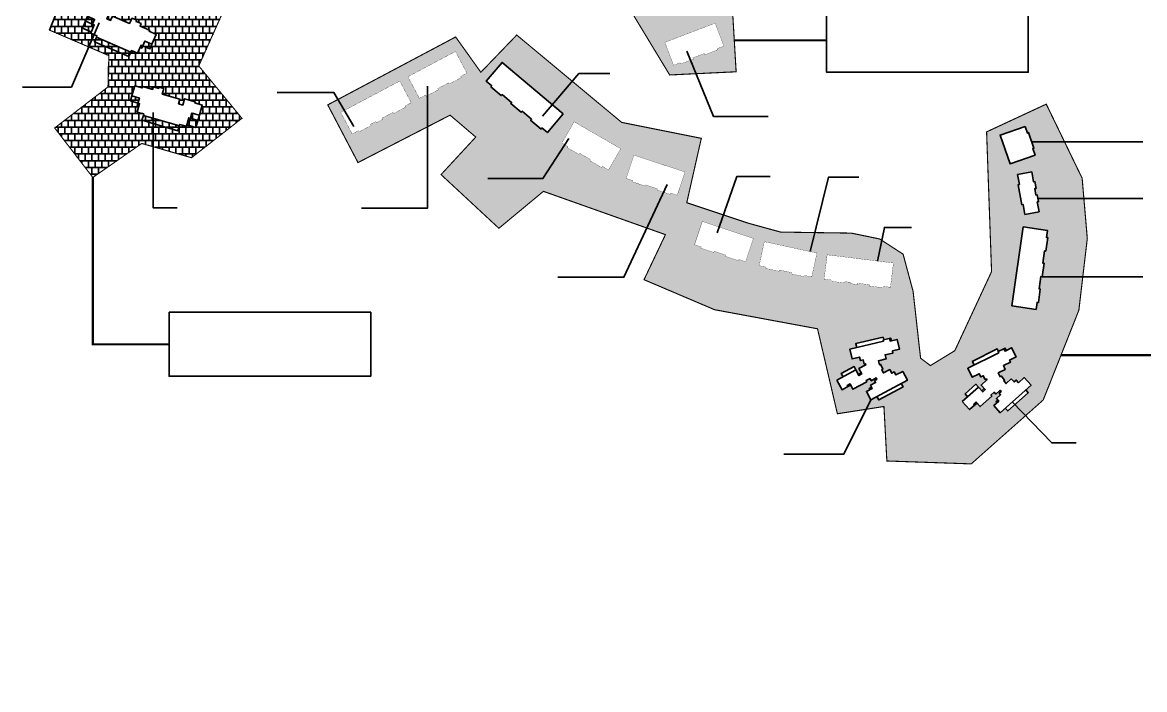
# Model space of a CAD drawing. Extents: x -255202 to 66368, y -6372500 to 603.
# Drawn here: x -127636 to -117458, y -3169644 to -3163590 of the extents above; entities that cross this region are included whole.
import ezdxf

# ---------------------------------------------------------------- set-up
doc = ezdxf.new("R2010")
doc.units = 0
doc.header["$LTSCALE"] = 10
doc.header["$MEASUREMENT"] = 0
doc.linetypes.add('DOTE', pattern=[2.42, 2, -0.2, 0.02, -0.2])
doc.linetypes.add('Z-红线$0$BOUNDRY', pattern=[13.4, 10, -1, 0.2, -1, 0.2, -1])
for name, color, linetype in [('0-百叶', 2, 'Continuous'), ('3T_BAR', 7, 'Continuous'), ('A-EQU-kitch（厨卫设备洁具）', 56, 'Continuous'), ('CAR', 155, 'Continuous'), ('CUBE-1-DOTE', 1, 'DOTE'), ('SITE-BLDG', 7, 'Continuous'), ('Z-红线$0$LINE-RED', 1, 'Z-红线$0$BOUNDRY'), ('Z-道路$0$0-道路边线', 5, 'Continuous'), ('墙体定位图', 7, 'Continuous'), ('联排', 7, 'Continuous'), ('轮廓', 4, 'Continuous')]:
    doc.layers.add(name, color=color, linetype=linetype)
doc.styles.add('样式222', font='', dxfattribs={"width": 0.7})
doc.styles.get('样式222').set_extended_font_data('STXihei')
doc.dimstyles.new('DK-50', dxfattribs={"dimscale": 50, "dimtxt": 3, "dimasz": 1, "dimexe": 0.4, "dimexo": 0.4, "dimgap": 0.4, "dimtad": 1, "dimtoh": 1, "dimdec": 0, "dimrnd": 5, "dimdsep": 46, "dimtxsty": '样式222', "dimblk": 'ARCHTICK', "dimcen": 3, "dimdle": 0.4, "dimclrd": 149, "dimclre": 149, "dimclrt": 149, "dimadec": 0, "dimazin": 0, "dimtfac": 1, "dimtdec": 0, "dimtix": 1, "dimtmove": 2, "dimatfit": 3, "dimldrblk": 'ARCHTICK', "dimfxl": 3, "dimfxlon": 1, "dimtvp": 1, "dimtolj": 1, "dimtzin": 0, "dimarcsym": 0})

# ---------------------------------------------------------------- blocks, each defined once
blk = doc.blocks.new('dsg43g34g543y5gdfhdfh5h')
at = {"layer": '轮廓', "linetype": 'ByBlock'}
blk.add_lwpolyline([(-2138648, -121844), (-2135148, -121844), (-2135148, -121243), (-2130448, -121243), (-2130448, -120043), (-2127948, -120043), (-2127948, -119443), (-2125728, -119443), (-2125728, -120043), (-2125648, -120043), (-2125648, -122043), (-2117348, -122043), (-2117348, -124243), (-2115348, -124243), (-2115348, -121243), (-2110348, -121243), (-2110348, -121843), (-2106848, -121843), (-2106848, -126643), (-2110348, -126643), (-2110348, -129045), (-2111148, -129045), (-2111148, -133044), (-2114248, -133044), (-2114248, -133743), (-2131248, -133743), (-2131248, -133044), (-2134348, -133044), (-2134348, -129043), (-2135148, -129043), (-2135148, -126643), (-2138648, -126643)], close=True, dxfattribs=at)
at = {"layer": '轮廓', "color": 43, "linetype": 'ByBlock'}
for points in [[(-2138648, -126643), (-2138648, -129043), (-2135148, -129043)], [(-2111148, -130245), (-2110348, -130245), (-2110348, -129045), (-2106848, -129045), (-2106848, -126643)], [(-2135148, -129043), (-2135148, -130245), (-2134348, -130245)], [(-2106848, -129045), (-2106848, -132443), (-2111148, -132444)], [(-2131248, -133743), (-2131248, -136043), (-2114248, -136043), (-2114248, -133743)]]:
    blk.add_lwpolyline(points, dxfattribs=at)
blk = doc.blocks.new('dfh54h45h45h54h')
at = {"layer": '轮廓'}
blk.add_lwpolyline([(-1950277, -127006), (-1950277, -122206), (-1946777, -122206), (-1946777, -121605), (-1941776, -121605), (-1941776, -124605), (-1939976, -124605), (-1939976, -122405), (-1931477, -122405), (-1931477, -120405), (-1931397, -120405), (-1931397, -119805), (-1929177, -119805), (-1929177, -120405), (-1926677, -120405), (-1926677, -121605), (-1921977, -121605), (-1921977, -122205), (-1918477, -122205), (-1918477, -127006), (-1921977, -127006), (-1921977, -129330), (-1921977, -129407), (-1922777, -129407), (-1922777, -133406), (-1925877, -133406), (-1925877, -134106), (-1942877, -134106), (-1942877, -133406), (-1945977, -133406), (-1945977, -129405), (-1946777, -129407), (-1946777, -127006)], close=True, dxfattribs=at)
at = {"layer": '轮廓', "color": 43}
for points in [[(-1950277, -127006), (-1950277, -129405), (-1946777, -129405)], [(-1922777, -130607), (-1921977, -130607), (-1921977, -129405), (-1918477, -129405), (-1918477, -127006)], [(-1950277, -129405), (-1950277, -132806), (-1945977, -132806)], [(-1946777, -129407), (-1946777, -130607), (-1946031, -130607)], [(-1942877, -134106), (-1942877, -136405), (-1925877, -136405), (-1925877, -134106)]]:
    blk.add_lwpolyline(points, dxfattribs=at)
blk = doc.blocks.new('fhdfhdfjdfjdfj')
at = {"layer": '轮廓'}
blk.add_lwpolyline([(49376, 51998), (59176, 51998), (59176, 49098), (60676, 49098), (60676, 51898), (64202, 51898), (64337, 52402), (63758, 52558), (64249, 54393), (62994, 54729), (63408, 56275), (60027, 57181), (61217, 61624), (76383, 57561), (76538, 58140), (79339, 57390), (79028, 56231), (82216, 55377), (81026, 50933), (77838, 51787), (77579, 50821), (74102, 51753), (73610, 49918), (70133, 50849), (69636, 48994), (70176, 48998), (70176, 46498), (69576, 46498), (69576, 44898), (72776, 44898), (72776, 42998), (74076, 42998), (74076, 41398), (77576, 41398), (77576, 36798), (58776, 36798), (58776, 41098), (61776, 41098), (61776, 42698), (64376, 42698), (64376, 43698), (65576, 43698), (65576, 44398), (62976, 44398), (62976, 45498), (60976, 45498), (60976, 44898), (53876, 44898), (53876, 47598), (52376, 47598), (52376, 46998), (49376, 46998)], close=True, dxfattribs=at)
at = {"layer": '轮廓', "color": 43}
for points in [[(64308, 60796), (64755, 62462), (64774, 62534), (77042, 59248), (76731, 58088)], [(79339, 57390), (79919, 57234), (79627, 56146), (79608, 56075)], [(52576, 51998), (52576, 53698), (59176, 53698), (59176, 51998)], [(52376, 46998), (53876, 46998)], [(59176, 49698), (60676, 49698)], [(60576, 41098), (60576, 41698), (61776, 41698)], [(74376, 36798), (74376, 35098), (61876, 35098), (61876, 36798)]]:
    blk.add_lwpolyline(points, dxfattribs=at)
blk = doc.blocks.new('A$C2CE40DCA')
at = {"layer": '3T_BAR'}
blk.add_blockref('fhdfhdfjdfjdfj', (-64327, -66364), dxfattribs=at)
blk = doc.blocks.new('werfgw45tf4')
at = {"layer": 'A-EQU-kitch（厨卫设备洁具）', "color": 4, "const_width": 0.1}
blk.add_lwpolyline([(17.9, 5.85), (17.9, -5.25), (14.7, -5.25), (14.7, -5.85), (8.5, -5.85), (8.5, -5.25), (2.9, -5.25), (2.9, -5.85), (-3.3, -5.85), (-3.3, -5.25), (-6.5, -5.25), (-6.5, 5.85)], close=True, dxfattribs=at)
blk = doc.blocks.new('wsrfgw45t24r5')
at = {"layer": 'A-EQU-kitch（厨卫设备洁具）', "color": 4, "const_width": 0.1}
blk.add_lwpolyline([(12.4, 3.65), (12.4, -7.45), (9.2, -7.45), (9.2, -8.05), (3, -8.05), (3, -7.45), (-2.6, -7.45), (-2.6, -8.05), (-5.8, -8.05), (-5.8, -7.45), (-8.5, -7.45), (-8.5, -8.05), (-14.7, -8.05), (-14.7, -7.45), (-17.9, -7.45), (-17.9, 3.65)], close=True, dxfattribs=at)
blk = doc.blocks.new('A$C76FE29C8')
at = {"layer": '轮廓'}
blk.add_lwpolyline([(-100, 6400), (4480, 6400), (4480, 7000), (7600, 7000), (7600, 6400), (10600, 6400), (10600, 7000), (13720, 7000), (13720, 6400), (18300, 6400), (18300, -100), (13720, -100), (13720, -700), (4480, -700), (4480, -100), (-100, -100)], close=True, dxfattribs=at)
blk = doc.blocks.new('esrtgw4e5tge45')
at = {"layer": '轮廓'}
blk.add_lwpolyline([(10.15, 0.6), (10.15, -10.5), (6.95, -10.5), (6.95, -11.1), (0.75, -11.1), (0.75, -10.5), (-4.85, -10.5), (-4.85, -11.1), (-11.05, -11.1), (-11.05, -10.5), (-16.65, -10.5), (-16.65, -11.1), (-22.85, -11.1), (-22.85, -10.5), (-26.05, -10.5), (-26.05, 0.6)], close=True, dxfattribs=at)
blk = doc.blocks.new('hdfh5h5')
at = {"layer": 'A-EQU-kitch（厨卫设备洁具）', "color": 4, "const_width": 100}
blk.add_lwpolyline([(578785275, 2514547607), (578785276, 2514558707), (578788476, 2514558707), (578788476, 2514559307), (578794676, 2514559307), (578794676, 2514558707), (578800276, 2514558707), (578800276, 2514559307), (578806475, 2514559307), (578806476, 2514558707), (578809676, 2514558707), (578809676, 2514547607)], close=True, dxfattribs=at)
blk = doc.blocks.new('dfhdfhdfh')
at = {"layer": '轮廓'}
blk.add_lwpolyline([(578742895, 2514530639), (578742895, 2514541739), (578746095, 2514541739), (578746095, 2514542339), (578752295, 2514542339), (578752295, 2514541739), (578757895, 2514541739), (578757895, 2514542339), (578764095, 2514542339), (578764095, 2514541739), (578769695, 2514541739), (578769695, 2514542339), (578775895, 2514542339), (578775895, 2514541739), (578779095, 2514541739), (578779095, 2514530639)], close=True, dxfattribs=at)
blk = doc.blocks.new('dfhfh5h54h')
at = {"layer": '轮廓'}
blk.add_lwpolyline([(578813297, 2514806000), (578816497, 2514806000), (578816497, 2514806600), (578823897, 2514806600), (578823897, 2514806000), (578827097, 2514806000), (578827097, 2514794100), (578827097, 2514794000), (578813297, 2514794000)], close=True, dxfattribs=at)
blk = doc.blocks.new('dfj65k7')
at = {"layer": 'A-EQU-kitch（厨卫设备洁具）', "color": 4, "const_width": 100}
blk.add_lwpolyline([(578847559, 2514559309), (578847559, 2514570409), (578850759, 2514570409), (578850759, 2514571009), (578856959, 2514571009), (578856959, 2514570409), (578862559, 2514570409), (578862559, 2514571009), (578868759, 2514571009), (578868759, 2514570409), (578871959, 2514570409), (578871959, 2514559309)], close=True, dxfattribs=at)
blk = doc.blocks.new('asf43f34')
at = {"layer": 'A-EQU-kitch（厨卫设备洁具）', "color": 4, "rotation": 359.9999999999379}
blk.add_blockref('dfj65k7', (-578847559, -2514559309), dxfattribs=at)
blk = doc.blocks.new('_ArchTick')
at = {"color": 0, "linetype": 'ByBlock', "const_width": 0.4}
blk.add_lwpolyline([(-0.5, -0.5), (0.5, 0.5)], dxfattribs=at)
blk = doc.blocks.new('*D779')
at = {"layer": 'Defpoints', "color": 0, "transparency": 16777216}
for p in [(-125901, 0), (-124901, -3192895), (-125901, -3193144)]:
    blk.add_point(p, dxfattribs=at)
at = {"layer": '墙体定位图', "color": 149, "lineweight": -2, "transparency": 16777216}
for p, q in [((-125901, -3192994), (-125901, -3193164)), ((-124901, -3192994), (-124901, -3193164)), ((-124881, -3193144), (-125921, -3193144))]:
    blk.add_line(p, q, dxfattribs=at)
at = {"layer": '墙体定位图', "color": 149, "lineweight": -2, "transparency": 16777216, "xscale": 50, "yscale": 50, "zscale": 50, "rotation": 180}
blk.add_blockref('_ArchTick', (-125901, -3193144), dxfattribs=at)
at = {"layer": '墙体定位图', "color": 149, "lineweight": -2, "transparency": 16777216, "xscale": 50, "yscale": 50, "zscale": 50}
blk.add_blockref('_ArchTick', (-124901, -3193144), dxfattribs=at)
at = {"layer": '墙体定位图', "color": 149, "transparency": 16777216, "insert": (-125401, -3193049), "char_height": 150, "attachment_point": 5, "style": '样式222'}
blk.add_mtext('\\A1;1000', dxfattribs=at)
blk = doc.blocks.new('*D780')
at = {"layer": 'Defpoints', "color": 0, "transparency": 16777216}
for p in [(-125901, 0), (-126801, -250), (-126801, -3192895)]:
    blk.add_point(p, dxfattribs=at)
at = {"layer": '墙体定位图', "color": 149, "lineweight": -2, "transparency": 16777216}
for p, q in [((-125901, -100), (-125901, -270)), ((-125881, -250), (-126821, -250)), ((-126801, -400), (-126801, -230))]:
    blk.add_line(p, q, dxfattribs=at)
at = {"layer": '墙体定位图', "color": 149, "lineweight": -2, "transparency": 16777216, "xscale": 50, "yscale": 50, "zscale": 50, "rotation": 180}
blk.add_blockref('_ArchTick', (-126801, -250), dxfattribs=at)
at = {"layer": '墙体定位图', "color": 149, "lineweight": -2, "transparency": 16777216, "xscale": 50, "yscale": 50, "zscale": 50}
blk.add_blockref('_ArchTick', (-125901, -250), dxfattribs=at)
at = {"layer": '墙体定位图', "color": 149, "transparency": 16777216, "insert": (-126351, -155), "char_height": 150, "attachment_point": 5, "style": '样式222'}
blk.add_mtext('\\A1;900', dxfattribs=at)
blk = doc.blocks.new('*D961')
at = {"layer": 'Defpoints', "color": 0, "transparency": 16777216}
for p in [(-125901, 0), (-126801, -3192994), (-126801, -3193144)]:
    blk.add_point(p, dxfattribs=at)
at = {"layer": '墙体定位图', "color": 149, "lineweight": -2, "transparency": 16777216}
for p, q in [((-125901, -3192994), (-125901, -3193164)), ((-126801, -3193014), (-126801, -3193164)), ((-125881, -3193144), (-126821, -3193144))]:
    blk.add_line(p, q, dxfattribs=at)
at = {"layer": '墙体定位图', "color": 149, "lineweight": -2, "transparency": 16777216, "xscale": 50, "yscale": 50, "zscale": 50, "rotation": 180}
blk.add_blockref('_ArchTick', (-126801, -3193144), dxfattribs=at)
at = {"layer": '墙体定位图', "color": 149, "lineweight": -2, "transparency": 16777216, "xscale": 50, "yscale": 50, "zscale": 50}
blk.add_blockref('_ArchTick', (-125901, -3193144), dxfattribs=at)
at = {"layer": '墙体定位图', "color": 149, "transparency": 16777216, "insert": (-126351, -3193049), "char_height": 150, "attachment_point": 5, "style": '样式222'}
blk.add_mtext('\\A1;900', dxfattribs=at)

msp = doc.modelspace()

# ---------------------------------------------------------------- hatches: boundary and pattern name
at = {"layer": '0-百叶'}
h = msp.add_hatch(dxfattribs=at)
h.set_pattern_fill('AR-HBONE', color=250, scale=50, style=0)
h.set_pattern_definition([(45, (-110822.434, -3154054.486), (3e-15, 43.10523), [91.44, -30.48]), (135, (-110800.88, -3154032.934), (3e-15, 43.10523), [91.44, -30.48])])
h.paths.add_polyline_path([(-118501.5, -3160652.5), (-118315.6, -3159960.4), (-118733, -3159812.7), (-119203.6, -3159840.7), (-119725.7, -3160115.6), (-119770.1, -3160302.7), (-120138.4, -3160645.2), (-120030.4, -3161009.9), (-120465.3, -3160889.4), (-120376.4, -3160347.1), (-120896.1, -3160193.6), (-121322.6, -3160239), (-121718.8, -3160448.3), (-122159.3, -3160790.9), (-122438.3, -3161114.5), (-122532.1, -3161625.5), (-122473, -3161873.9), (-122272.8, -3162331.2), (-122077.8, -3162811.6), (-122408.6, -3163052.5), (-122112.2, -3163493.2), (-121765.4, -3164066.4), (-121162.4, -3164037.5), (-121196.2, -3163463.9), (-121504.9, -3163492.8), (-121408.4, -3163401.3), (-121186.5, -3163141), (-121178.4, -3162872.8), (-120657.1, -3162651.3), (-121093.1, -3161609.5), (-120071.6, -3162020.7), (-119661.9, -3162014.1), (-118852.2, -3161488.6), (-118479, -3161400.9)])
h.paths.add_polyline_path([(-119133.1, -3160834.4), (-119130.4, -3160822.8), (-119192.7, -3160808.2), (-119142.4, -3160592), (-118667.1, -3160702.7), (-118717.5, -3160918.9), (-118779.8, -3160904.4), (-118782.5, -3160916.1), (-118903.3, -3160888), (-118900.6, -3160876.3), (-119009.6, -3160850.9), (-119012.4, -3160862.6)], flags=16)
h.paths.add_polyline_path([(-119393.6, -3161314.3), (-119365.2, -3161401.9), (-119405.1, -3161414.8), (-119408.8, -3161403.4), (-119431.7, -3161410.8), (-119421.8, -3161441.3), (-119490.3, -3161463.5), (-119478.5, -3161499.6), (-119577.4, -3161531.7), (-119565.6, -3161568.2), (-119556.6, -3161562.3), (-119529.3, -3161604.3), (-119539.4, -3161610.8), (-119518.7, -3161642.7), (-119488.5, -3161623.1), (-119477.6, -3161639.9), (-119434, -3161611.6), (-119416.6, -3161638.4), (-119366.3, -3161605.7), (-119319.4, -3161677.9), (-119371.4, -3161711.6), (-119352.9, -3161740.1), (-119554.2, -3161870.8), (-119572.8, -3161842.3), (-119624.8, -3161876), (-119671.6, -3161803.9), (-119621.3, -3161771.2), (-119638.7, -3161744.4), (-119595.1, -3161716.1), (-119603.8, -3161702.7), (-119627.3, -3161717.9), (-119639.2, -3161699.5), (-119672.8, -3161721.2), (-119666.3, -3161731.3), (-119785.4, -3161808.6), (-119808.2, -3161773.4), (-119833.4, -3161789.7), (-119883.7, -3161822.4), (-119938.2, -3161738.5), (-119884.5, -3161703.7), (-119903, -3161675.1), (-119792.3, -3161603.3), (-119773.8, -3161631.8), (-119742.2, -3161680.4), (-119717, -3161664.1), (-119747.5, -3161617.1), (-119677.9, -3161572), (-119691.9, -3161529), (-119760.4, -3161551.2), (-119770.3, -3161520.8), (-119833, -3161541.1), (-119857.7, -3161465), (-119795, -3161444.7), (-119802.4, -3161421.8), (-119751, -3161405.2), (-119758.4, -3161382.3), (-119522.6, -3161305.8), (-119515.1, -3161328.6), (-119463.8, -3161311.9), (-119456.4, -3161334.7)], flags=16)
h.paths.add_polyline_path([(-119644.3, -3160663.5), (-119652.5, -3160654.7), (-119734.5, -3160731), (-119726.3, -3160739.8), (-119817, -3160824.3), (-119825.2, -3160815.5), (-119872, -3160859.1), (-120023.3, -3160696.6), (-119666.2, -3160364.1), (-119514.9, -3160526.6), (-119561.7, -3160570.2), (-119553.6, -3160579)], flags=16)
h.paths.add_polyline_path([(-119464.7, -3160435.9), (-119594.2, -3160255.6), (-119197.8, -3159970.9), (-119068.3, -3160151.3), (-119120.3, -3160188.6), (-119113.3, -3160198.3), (-119214, -3160270.7), (-119221, -3160260.9), (-119312, -3160326.2), (-119305, -3160336), (-119405.7, -3160408.3), (-119412.7, -3160398.6)], flags=16)
h.paths.add_polyline_path([(-118889, -3160182.5), (-118886.2, -3160170.8), (-118948.5, -3160156.1), (-118897.5, -3159940), (-118422.6, -3160052.1), (-118473.6, -3160268.2), (-118535.9, -3160253.5), (-118538.6, -3160265.1), (-118659.3, -3160236.7), (-118656.5, -3160225), (-118765.6, -3160199.3), (-118768.3, -3160210.9)], flags=16)
h.paths.add_polyline_path([(-120319.6, -3161223.4), (-120359.5, -3161236.4), (-120363.2, -3161224.9), (-120386.1, -3161232.4), (-120376.2, -3161262.8), (-120444.7, -3161285), (-120432.9, -3161321.2), (-120531.9, -3161353.3), (-120520, -3161389.7), (-120511, -3161383.9), (-120483.7, -3161425.8), (-120493.8, -3161432.3), (-120473.1, -3161464.2), (-120442.9, -3161444.6), (-120432, -3161461.4), (-120388.4, -3161433.1), (-120371, -3161459.9), (-120320.7, -3161427.3), (-120273.8, -3161499.4), (-120325.9, -3161533.2), (-120307.3, -3161561.7), (-120508.7, -3161692.3), (-120527.2, -3161663.8), (-120579.2, -3161697.6), (-120626, -3161625.4), (-120575.7, -3161592.8), (-120593.1, -3161565.9), (-120549.5, -3161537.6), (-120558.2, -3161524.2), (-120581.7, -3161539.4), (-120593.6, -3161521), (-120627.2, -3161542.8), (-120620.7, -3161552.8), (-120739.8, -3161630.1), (-120762.6, -3161594.9), (-120787.8, -3161611.2), (-120838.1, -3161643.9), (-120892.6, -3161560), (-120838.9, -3161525.2), (-120857.4, -3161496.7), (-120746.7, -3161424.8), (-120728.2, -3161453.3), (-120696.6, -3161502), (-120671.4, -3161485.6), (-120701.9, -3161438.7), (-120632.3, -3161393.5), (-120646.3, -3161350.5), (-120714.8, -3161372.7), (-120724.7, -3161342.3), (-120787.4, -3161362.7), (-120812.2, -3161286.6), (-120749.4, -3161266.2), (-120756.8, -3161243.4), (-120705.4, -3161226.7), (-120712.8, -3161203.9), (-120477, -3161127.3), (-120469.5, -3161150.1), (-120418.2, -3161133.4), (-120410.8, -3161156.3), (-120348, -3161135.9)], flags=16)
h.paths.add_polyline_path([(-120527, -3160655.3), (-120588.8, -3160638.9), (-120591.9, -3160650.5), (-120711.8, -3160618.8), (-120708.7, -3160607.2), (-120817, -3160578.5), (-120820, -3160590.1), (-120939.9, -3160558.4), (-120936.8, -3160546.8), (-120998.7, -3160530.4), (-120941.9, -3160315.8), (-120470.1, -3160440.7)], flags=16)
h.paths.add_polyline_path([(-121075.5, -3161073.6), (-121136.2, -3161142.2), (-121127.2, -3161150.2), (-121168.5, -3161196.9), (-121177.5, -3161189), (-121217.2, -3161233.9), (-121208.3, -3161241.9), (-121249.6, -3161288.6), (-121258.6, -3161280.7), (-121319.2, -3161349.3), (-121416.6, -3161263.2), (-121356, -3161194.6), (-121365, -3161186.6), (-121242.5, -3161048.2), (-121233.6, -3161056.1), (-121172.9, -3160987.5)], flags=16)
h.paths.add_polyline_path([(-121091.7, -3160544.9), (-121150.3, -3160570.6), (-121145.5, -3160581.6), (-121259.1, -3160631.3), (-121263.9, -3160620.3), (-121366.5, -3160665.3), (-121361.7, -3160676.3), (-121475.3, -3160726), (-121480.1, -3160715), (-121538.7, -3160740.7), (-121627.8, -3160537.3), (-121180.8, -3160341.6)], flags=16)
h.paths.add_polyline_path([(-121312.4, -3161642.3), (-121324, -3161645.4), (-121295.4, -3161753.7), (-121283.8, -3161750.6), (-121252.3, -3161870.5), (-121263.9, -3161873.6), (-121247.6, -3161935.5), (-121462.2, -3161992), (-121586.5, -3161520.1), (-121371.9, -3161463.6), (-121355.6, -3161525.5), (-121344, -3161522.4)], flags=16)
h.paths.add_polyline_path([(-121181.7, -3162081.1), (-121130.3, -3162193.9), (-121141.2, -3162198.9), (-121094.7, -3162300.8), (-121083.8, -3162295.8), (-121032.3, -3162408.6), (-121043.2, -3162413.6), (-121016.6, -3162471.8), (-121218.6, -3162564), (-121421.2, -3162120.1), (-121219.2, -3162027.9), (-121192.7, -3162086.1)], flags=16)
h.paths.add_polyline_path([(-121613.1, -3160793.4), (-121661.9, -3160834.9), (-121654.1, -3160844), (-121748.5, -3160924.4), (-121756.3, -3160915.3), (-121841.6, -3160987.8), (-121833.8, -3160997), (-121928.3, -3161077.3), (-121936, -3161068.2), (-121984.8, -3161109.7), (-122128.7, -3160940.6), (-121757, -3160624.3)], flags=16)
h.paths.add_polyline_path([(-122062.4, -3161161.8), (-122075.4, -3161224.5), (-122063.7, -3161226.9), (-122088.9, -3161348.3), (-122100.6, -3161345.9), (-122123.4, -3161455.6), (-122111.7, -3161458), (-122136.9, -3161579.4), (-122148.6, -3161577), (-122161.6, -3161639.6), (-122379, -3161594.5), (-122279.8, -3161116.7)], flags=16)
h.paths.add_polyline_path([(-121974.3, -3162120.8), (-121985.5, -3162125.2), (-121962.2, -3162184.8), (-122169, -3162265.6), (-122346.5, -3161811), (-122139.8, -3161730.2), (-122116.5, -3161789.8), (-122105.3, -3161785.5), (-122060.2, -3161901), (-122071.4, -3161905.3), (-122030.6, -3162009.7), (-122019.4, -3162005.3)], flags=16)
h.paths.add_polyline_path([(-121887.9, -3162333.9), (-121842.8, -3162449.4), (-121854, -3162453.7), (-121813.2, -3162558), (-121802.1, -3162553.7), (-121756.9, -3162669.2), (-121768.1, -3162673.5), (-121744.8, -3162733.2), (-121951.6, -3162813.9), (-122129.2, -3162359.4), (-121922.4, -3162278.6), (-121899.1, -3162338.2)], flags=16)
h.paths.add_polyline_path([(-121816, -3162930.2), (-121692.1, -3163114.4), (-121745.2, -3163150.1), (-121738.5, -3163160.1), (-121841.4, -3163229.3), (-121848.1, -3163219.3), (-121941, -3163281.8), (-121934.3, -3163291.8), (-122037.2, -3163361), (-122043.9, -3163351), (-122097, -3163386.7), (-122220.9, -3163202.5)], flags=16)
h.paths.add_polyline_path([(-121353, -3163596.8), (-121274, -3163804.2), (-121333.8, -3163827), (-121329.5, -3163838.2), (-121445.3, -3163882.4), (-121449.6, -3163871.2), (-121554.3, -3163911.1), (-121550, -3163922.3), (-121665.9, -3163966.5), (-121670.1, -3163955.2), (-121729.9, -3163978), (-121809, -3163770.6)], flags=16)
h = msp.add_hatch(dxfattribs=at)
h.set_pattern_fill('AR-B88', color=250, scale=30, style=0)
h.set_pattern_definition([(0, (-110822.434, -3154054.486), (0, 60.96), []), (90, (-110822.434, -3154054.486), (-30.48, 60.96), [60.96, -60.96])])
h.paths.add_polyline_path([(-125817.7, -3163495.1), (-126188.3, -3163309), (-125941.2, -3163154.3), (-125740.3, -3162316.1), (-126636, -3162325.8), (-126593.4, -3162947.8), (-126498.6, -3163044.8), (-126690.2, -3163350.1), (-127194.1, -3163166.1), (-127389.8, -3163659.9), (-127389.8, -3163659.9), (-126852, -3163890.8), (-126860.2, -3164175.1), (-127343.6, -3164547.2), (-126997.8, -3164996.7), (-126553.8, -3164687.9), (-126103, -3164817.5), (-125645.1, -3164459.9), (-126037, -3163984.4)])
h.paths.add_polyline_path([(-126127.4, -3164454.7), (-126112, -3164459.1), (-126098.7, -3164413), (-126031.4, -3164432.3), (-126004.9, -3164340), (-126072.2, -3164320.7), (-126068.9, -3164309.2), (-126165, -3164281.5), (-126181.5, -3164339.2), (-126220, -3164328.1), (-126207.8, -3164285.8), (-126367.4, -3164240), (-126356.3, -3164201.5), (-126357.8, -3164201.1), (-126354.5, -3164189.5), (-126397.2, -3164177.3), (-126400.5, -3164188.8), (-126448.6, -3164175), (-126455.2, -3164198), (-126545.5, -3164172.1), (-126548.8, -3164183.6), (-126616.1, -3164164.2), (-126642.7, -3164256.5), (-126575.4, -3164275.9), (-126588.7, -3164322), (-126573.3, -3164326.4), (-126595.4, -3164403.3), (-126535.8, -3164420.4), (-126539.7, -3164433.9), (-126212.9, -3164527.9), (-126209.1, -3164514.4), (-126149.5, -3164531.5)], flags=0)
h.paths.add_polyline_path([(-126559.5, -3163796.4), (-126544.8, -3163802.8), (-126544.8, -3163802.7), (-126544.2, -3163801.3), (-126525.7, -3163758.7), (-126461.5, -3163786.4), (-126423.4, -3163698.3), (-126487.7, -3163670.5), (-126482.9, -3163659.5), (-126569.2, -3163622.2), (-126559.7, -3163600.2), (-126605.6, -3163580.4), (-126600.8, -3163569.4), (-126641.6, -3163551.8), (-126646.3, -3163562.8), (-126663.7, -3163598.9), (-126819.7, -3163531.4), (-126837.2, -3163571.8), (-126870.2, -3163557.5), (-126846.4, -3163502.5), (-126938.2, -3163462.8), (-126943, -3163473.8), (-127007.3, -3163446.1), (-127045.3, -3163534.2), (-126981.1, -3163562), (-127000.1, -3163606.1), (-126985.4, -3163612.4), (-127017.1, -3163685.8), (-126960.2, -3163710.4), (-126965.8, -3163723.2), (-126653.7, -3163858.1), (-126648.1, -3163845.2), (-126591.2, -3163869.8)], flags=0)
h.paths.add_polyline_path([(-126176.6, -3162775.1), (-126195.6, -3162789.8), (-126183.4, -3162805.6), (-126224.6, -3162837.4), (-126205.1, -3162862.7), (-126252.6, -3162899.3), (-126200.1, -3162967.4), (-125902.3, -3162737.9), (-125958.4, -3162665.1), (-126013.9, -3162707.8), (-126033.4, -3162682.4), (-126054, -3162698.3), (-126077.2, -3162668.2), (-126127.9, -3162707.3), (-126147.4, -3162681.9), (-126137.9, -3162674.6), (-126168.5, -3162635), (-126177, -3162641.7), (-126191.8, -3162606.2), (-126125.3, -3162578.5), (-126139.9, -3162543.4), (-126073.4, -3162515.7), (-126081.1, -3162497.3), (-126020.2, -3162471.9), (-126055.6, -3162387), (-126116.5, -3162412.4), (-126125.8, -3162390.2), (-126179.3, -3162412.5), (-126174.7, -3162423.6), (-126464.5, -3162544.4), (-126429.1, -3162629.3), (-126364.5, -3162602.4), (-126352.2, -3162631.9), (-126328.2, -3162621.9), (-126313.6, -3162657), (-126302.5, -3162652.4), (-126298.5, -3162662), (-126354.4, -3162705), (-126320.2, -3162749.4), (-126343.9, -3162767.7), (-126379.3, -3162721.8), (-126534.6, -3162841.4), (-126473.5, -3162920.6), (-126426, -3162884), (-126433.3, -3162874.5), (-126409.6, -3162856.2), (-126376.6, -3162899), (-126264.1, -3162812.3), (-126271.5, -3162802.8), (-126239.8, -3162778.4), (-126226.4, -3162795.8), (-126185.2, -3162764)], flags=0)
h = msp.add_hatch(dxfattribs=at)
h.set_pattern_fill('拚花地砖01', color=250, scale=30, style=0)
h.set_pattern_definition([(0, (-110849.43, -3154054.49), (81, 81), [54, -108]), (90, (-110822.43, -3154081.49), (-81, 81), [54, -108]), (45, (-110822.43, -3154027.49), (-81, 81), [76.3675, -38.18376]), (45, (-110795.43, -3154054.49), (-81, 81), [76.3675, -38.18376]), (135, (-110768.43, -3153973.49), (-81, -81), [76.3675, -38.18376]), (135, (-110741.43, -3153946.49), (-81, -81), [76.3675, -38.18376])])
h.paths.add_polyline_path([(-119557.2, -3166030.2), (-119648, -3165692.5), (-119860.7, -3165554.7), (-120116.8, -3165501.6), (-120758.7, -3165492.2), (-121056.1, -3165410.5), (-121559.2, -3165242.6), (-121610.3, -3165225.6), (-121478.3, -3164641.4), (-122200.7, -3164497), (-123152.8, -3163704), (-123478.1, -3164042.2), (-123706.7, -3163721.6), (-124866.8, -3164337.8), (-124592.6, -3164861.5), (-123757.1, -3164431.2), (-123524.3, -3164629.8), (-123839.1, -3164970.4), (-123314.5, -3165457.8), (-122910.6, -3165122.4), (-121803.8, -3165515.4), (-121997.9, -3165924.2), (-121357.9, -3166196.7), (-120424.2, -3166369.7), (-120244, -3167140.9), (-119821.7, -3167074.9), (-119795.3, -3167569.3), (-119029.9, -3167595.7), (-118376.7, -3167015.6), (-118053.6, -3166201.2), (-117977.1, -3165549.8), (-118023.9, -3165003.4), (-118349.3, -3164331.2), (-118890.6, -3164583), (-118845.5, -3165850.9), (-119179, -3166568.4), (-119400.2, -3166703.9), (-119489.4, -3166636.2)])
h.paths.add_polyline_path([(-119950.8, -3165982.1), (-119949.4, -3165970.2), (-120060.5, -3165956.4), (-120062, -3165968.3), (-120125.5, -3165960.4), (-120124, -3165948.5), (-120177.6, -3165941.9), (-120179.1, -3165953.8), (-120302.2, -3165938.6), (-120300.7, -3165926.7), (-120364.2, -3165918.8), (-120336.9, -3165698.5), (-119735.5, -3165772.9), (-119762.8, -3165993.3), (-119826.3, -3165985.4), (-119827.8, -3165997.3)], flags=16)
h.paths.add_polyline_path([(-119829.7, -3166446.1), (-119824.2, -3166469.5), (-119771.6, -3166457.2), (-119760, -3166454.5), (-119754.5, -3166477.9), (-119701.9, -3166465.6), (-119681, -3166555.2), (-119745.2, -3166570.2), (-119740.7, -3166589.7), (-119810.8, -3166606), (-119802.2, -3166643), (-119872.3, -3166659.4), (-119863.5, -3166696.8), (-119854, -3166691.7), (-119830.4, -3166735.8), (-119841, -3166741.4), (-119825.9, -3166769.6), (-119769.5, -3166739.4), (-119751.6, -3166772.9), (-119728.6, -3166760.7), (-119713.5, -3166788.9), (-119651.8, -3166755.9), (-119608.4, -3166837), (-119664.9, -3166867.2), (-119648.8, -3166897.2), (-119869.2, -3167015.1), (-119885.3, -3166985.1), (-119939.9, -3167014.4), (-119980.5, -3166938.6), (-119948.8, -3166921.6), (-119954.4, -3166911), (-119933.3, -3166899.7), (-119942.7, -3166882), (-119896.9, -3166857.5), (-119906.3, -3166839.9), (-119885.1, -3166828.5), (-119891.7, -3166816.2), (-119937.6, -3166840.7), (-119948, -3166821.3), (-119983.2, -3166840.2), (-119977.6, -3166850.8), (-120102.8, -3166917.8), (-120122.6, -3166880.7), (-120149, -3166894.9), (-120202, -3166923.2), (-120249.1, -3166835), (-120192.7, -3166804.8), (-120208.7, -3166774.9), (-120092.4, -3166712.6), (-120076.3, -3166742.6), (-120054.6, -3166783.1), (-120028.2, -3166769), (-120048.9, -3166730.2), (-119986.7, -3166696.9), (-119989.1, -3166686.7), (-120000.8, -3166689.5), (-120009.5, -3166652.5), (-120034.8, -3166658.4), (-120042.1, -3166627.2), (-120110.2, -3166643.1), (-120131.1, -3166553.6), (-120068.8, -3166539), (-120076.7, -3166505.4), (-120077, -3166503.9)], flags=16)
h.paths.add_polyline_path([(-120476.4, -3165899.3), (-120539, -3165885.8), (-120541.5, -3165897.6), (-120662.7, -3165871.4), (-120660.2, -3165859.7), (-120769.7, -3165836), (-120772.2, -3165847.8), (-120893.4, -3165821.6), (-120890.9, -3165809.9), (-120953.4, -3165796.4), (-120906.6, -3165579.4), (-120429.6, -3165682.3)], flags=16)
h.paths.add_polyline_path([(-119061.5, -3166727.4), (-119004.3, -3166698.8), (-119019.8, -3166667.9), (-119020.4, -3166666.6), (-118793.3, -3166552.8), (-118782.6, -3166574.3), (-118734.3, -3166550.1), (-118723.6, -3166544.7), (-118712.8, -3166566.2), (-118664.5, -3166542), (-118623.3, -3166624.3), (-118682.3, -3166653.8), (-118673.4, -3166671.7), (-118737.8, -3166704), (-118720.7, -3166737.9), (-118785.1, -3166770.2), (-118767.9, -3166804.5), (-118759.9, -3166797.3), (-118726.7, -3166834.7), (-118735.7, -3166842.7), (-118714.4, -3166866.6), (-118666.6, -3166824.1), (-118641.3, -3166852.5), (-118621.9, -3166835.2), (-118600.6, -3166859.2), (-118548.3, -3166812.7), (-118487.2, -3166881.5), (-118535.1, -3166924), (-118512.5, -3166949.4), (-118699.4, -3167115.4), (-118722, -3167090), (-118768.3, -3167131.1), (-118825.5, -3167066.8), (-118798.5, -3167042.9), (-118806.5, -3167034), (-118788.6, -3167018), (-118801.8, -3167003.1), (-118763, -3166968.5), (-118776.2, -3166953.6), (-118758.3, -3166937.6), (-118767.6, -3166927.2), (-118806.5, -3166961.7), (-118821.1, -3166945.3), (-118851, -3166971.8), (-118843, -3166980.8), (-118949.2, -3167075.1), (-118977.1, -3167043.7), (-118999.5, -3167063.6), (-119044.4, -3167103.4), (-119110.8, -3167028.7), (-119062.9, -3166986.2), (-119085.5, -3166960.7), (-118986.8, -3166873.1), (-118964.2, -3166898.5), (-118933.7, -3166932.9), (-118911.2, -3166913), (-118940.5, -3166880.1), (-118887.7, -3166833.3), (-118892.4, -3166823.9), (-118903.1, -3166829.3), (-118920.2, -3166795.3), (-118943.4, -3166807), (-118957.7, -3166778.4), (-119020.3, -3166809.7)], flags=16)
h.paths.add_polyline_path([(-121076.6, -3165760.7), (-121137.3, -3165740.5), (-121141.1, -3165751.9), (-121258.8, -3165712.7), (-121255, -3165701.3), (-121361.2, -3165665.9), (-121365, -3165677.3), (-121482.7, -3165638.1), (-121478.9, -3165626.7), (-121539.6, -3165606.5), (-121469.4, -3165395.9), (-121006.4, -3165550.1)], flags=16)
h.paths.add_polyline_path([(-118661.5, -3166161.8), (-118558.7, -3165445.1), (-118339, -3165476.6), (-118348.1, -3165540), (-118336.2, -3165541.7), (-118353.8, -3165664.4), (-118365.7, -3165662.7), (-118381.6, -3165773.6), (-118369.7, -3165775.3), (-118387.3, -3165898), (-118399.2, -3165896.3), (-118415.1, -3166007.2), (-118403.2, -3166008.9), (-118420.8, -3166131.6), (-118432.7, -3166129.9), (-118441.7, -3166193.3)], flags=16)
h.paths.add_polyline_path([(-118542.4, -3165331.7), (-118559.1, -3165241.6), (-118570.8, -3165243.8), (-118604.4, -3165062.1), (-118592.5, -3165059.9), (-118609.2, -3164969.8), (-118481.3, -3164946.2), (-118464.7, -3165036.3), (-118452.9, -3165034.1), (-118441.6, -3165095.5), (-118453.4, -3165097.7), (-118442.5, -3165156.7), (-118430.7, -3165154.5), (-118419.4, -3165215.9), (-118431.2, -3165218.1), (-118414.6, -3165308.1)], flags=16)
h.paths.add_polyline_path([(-118678.2, -3164872.6), (-118768.5, -3164611.8), (-118541.7, -3164533.3), (-118520.7, -3164593.7), (-118509.4, -3164589.8), (-118461, -3164729.7), (-118472.3, -3164733.6), (-118451.4, -3164794.1), (-118676.3, -3164871.9)], flags=16)
h.paths.add_polyline_path([(-121696.6, -3165158.1), (-121757.4, -3165138), (-121761.1, -3165149.4), (-121878.9, -3165110.4), (-121875.1, -3165099), (-121981.4, -3165063.8), (-121985.2, -3165075.2), (-122102.9, -3165036.2), (-122099.1, -3165024.8), (-122159.9, -3165004.7), (-122090.1, -3164794), (-121626.8, -3164947.4)], flags=16)
h.paths.add_polyline_path([(-122320.6, -3164928), (-122376, -3164896), (-122382, -3164906.3), (-122489.3, -3164844.2), (-122483.3, -3164833.8), (-122580.2, -3164777.8), (-122586.2, -3164788.1), (-122693.6, -3164726), (-122687.6, -3164715.7), (-122743, -3164683.6), (-122631.8, -3164491.4), (-122209.4, -3164735.9)], flags=16)
h.paths.add_polyline_path([(-122731.8, -3164419), (-122874.8, -3164588.9), (-122923.7, -3164547.6), (-122931.4, -3164556.8), (-123026.3, -3164477), (-123018.6, -3164467.8), (-123104.3, -3164395.7), (-123112, -3164404.9), (-123206.9, -3164325.1), (-123199.2, -3164315.9), (-123284.9, -3164243.8), (-123292.6, -3164253), (-123387.5, -3164173.1), (-123379.8, -3164163.9), (-123428.7, -3164122.7), (-123285.8, -3163952.9)], flags=16)
h.paths.add_polyline_path([(-123604.5, -3164049.6), (-123661, -3164079.6), (-123655.4, -3164090.2), (-123764.9, -3164148.4), (-123770.5, -3164137.8), (-123869.5, -3164190.3), (-123863.8, -3164200.9), (-123973.4, -3164259.1), (-123979, -3164248.5), (-124035.5, -3164278.5), (-124139.6, -3164082.4), (-123708.6, -3163853.5)], flags=16)
h.paths.add_polyline_path([(-124109.7, -3164317.9), (-124166.2, -3164347.9), (-124160.6, -3164358.5), (-124270.1, -3164416.7), (-124275.7, -3164406.1), (-124374.6, -3164458.6), (-124369, -3164469.2), (-124425.5, -3164499.2), (-124431.1, -3164488.6), (-124478.8, -3164514), (-124473.2, -3164524.6), (-124582.7, -3164582.7), (-124588.3, -3164572.1), (-124644.9, -3164602.1), (-124749, -3164406.1), (-124213.8, -3164121.8)], flags=16)

# ---------------------------------------------------------------- linework, layer by layer
for p, q in [((-118480.2, -3164674.1), (-117474.6, -3164674.1)), ((-118424.5, -3165188), (-117474.6, -3165188)), ((-118387.3, -3165898), (-117474.6, -3165898))]:
    msp.add_line(p, q)
for points in [[(-127636.2, -3164177.4), (-127191.7, -3164177.4), (-126940.8, -3163592.5)], [(-121609.3, -3163851.8), (-121367.1, -3164442.5), (-120873, -3164442.5)], [(-122918.2, -3164439.9), (-122588.7, -3164053.5), (-122309.5, -3164053.5)], [(-123960.9, -3164168.6), (-123960.9, -3165274.7), (-124559.9, -3165274.7)], [(-124631.4, -3164534.3), (-124811.3, -3164225.6), (-125326.2, -3164225.6)], [(-126449.3, -3164406.1), (-126449.3, -3165272.8), (-126232.8, -3165272.8)], [(-122679.7, -3164643.3), (-122914.7, -3165006), (-123416.2, -3165006)], [(-121333.9, -3165499.4), (-121155.8, -3164987.6), (-120853.6, -3164987.6)], [(-120492.4, -3165668.8), (-120324.3, -3164993.2), (-120050.3, -3164993.2)], [(-121788.7, -3165059), (-122180.7, -3165902.5), (-122779.7, -3165902.5)], [(-119880.7, -3165755), (-119818.1, -3165449.7), (-119572.9, -3165449.7)], [(-119939.9, -3167014.4), (-120184.4, -3167507), (-120729.8, -3167507)], [(-118658, -3167033.1), (-118299.9, -3167406.1), (-118079.6, -3167406.1)]]:
    msp.add_lwpolyline(points)
at = {"layer": '0-百叶', "color": 7}
for points in [[(-120342.6, -3163461.6), (-118512.6, -3163461.6), (-118512.6, -3164042.1), (-120342.6, -3164042.1)], [(-126306.8, -3166220.4), (-124476.8, -3166220.4), (-124476.8, -3166800.9), (-126306.8, -3166800.9)]]:
    msp.add_lwpolyline(points, close=True, dxfattribs=at)
at = {"layer": '0-百叶', "color": 7, "const_width": 20}
for points in [[(-121179.2, -3163751.8), (-120342.6, -3163751.8)], [(-126997.8, -3164996.7), (-126997.8, -3166510.6), (-126306.8, -3166510.6)], [(-118215.2, -3166608.4), (-116929.3, -3166608.4)]]:
    msp.add_lwpolyline(points, dxfattribs=at)
at = {"layer": 'CAR', "color": 43}
msp.add_lwpolyline([(-127389.8, -3163659.9), (-127191.4, -3163159.3)], dxfattribs=at)
at = {"layer": 'Z-红线$0$LINE-RED', "color": 2, "ltscale": 0.02, "const_width": 10}
msp.add_lwpolyline([(-127194.1, -3163166.1), (-127389.8, -3163659.9), (-126852, -3163890.8), (-126860.2, -3164175.1), (-127343.6, -3164547.2), (-126997.8, -3164996.7), (-126553.8, -3164687.9), (-126103, -3164817.5), (-125645.1, -3164459.9), (-126037, -3163984.4), (-125817.7, -3163495.1)], dxfattribs=at)
at = {"layer": 'Z-红线$0$LINE-RED', "color": 6, "ltscale": 0.02, "const_width": 10}
msp.add_lwpolyline([(-122112.2, -3163493.2), (-121765.4, -3164066.4), (-121162.4, -3164037.5), (-121196.2, -3163463.9)], dxfattribs=at)
at = {"layer": 'Z-红线$0$LINE-RED', "ltscale": 0.02, "const_width": 10}
msp.add_lwpolyline([(-121559.2, -3165242.6), (-121610.3, -3165225.6), (-121478.3, -3164641.4), (-122200.7, -3164497), (-123152.8, -3163704), (-123478.1, -3164042.2), (-123706.7, -3163721.6), (-124866.8, -3164337.8), (-124592.6, -3164861.5), (-123757.1, -3164431.2), (-123524.3, -3164629.8), (-123839.1, -3164970.4), (-123314.5, -3165457.8), (-122910.6, -3165122.4), (-121803.8, -3165515.4), (-121997.9, -3165924.2), (-121357.9, -3166196.7), (-120424.2, -3166369.7), (-120244, -3167140.9), (-119821.7, -3167074.9), (-119795.3, -3167569.3), (-119029.9, -3167595.7), (-118376.7, -3167015.6), (-118053.6, -3166201.2), (-117977.1, -3165549.8), (-118023.9, -3165003.4), (-118349.3, -3164331.2), (-118890.6, -3164583), (-118845.5, -3165850.9), (-119179, -3166568.4), (-119400.2, -3166703.9), (-119489.4, -3166636.2), (-119557.2, -3166030.2), (-119648, -3165692.5), (-119860.7, -3165554.7), (-120116.8, -3165501.6), (-120758.7, -3165492.2), (-121056.1, -3165410.5), (-121559.2, -3165242.6)], dxfattribs=at)
at = {"layer": '轮廓', "color": 43}
msp.add_line((-126984, -3163765.5, 0), (-126671.9, -3163900.3, 0), dxfattribs=at)
at = {"layer": '轮廓', "color": 43, "linetype": 'ByBlock'}
msp.add_line((-126552.4, -3164478.1, 0), (-126225.6, -3164572.1, 0), dxfattribs=at)

# ---------------------------------------------------------------- block references
at = {"xscale": 20, "yscale": 20, "zscale": 20}
for p, rotation in [((-124398.6, -3164302.6), 27.97617323404198), ((-119990.6, -3165814.9), 352.9418000992474)]:
    msp.add_blockref('wsrfgw45t24r5', p, dxfattribs=dict(at, rotation=rotation))
at = {"layer": 'A-EQU-kitch（厨卫设备洁具）', "color": 4}
for name, p, xscale, yscale, zscale, rotation in [('hdfh5h5', (-13484967.7, 46682446), 0.02, 0.02, 0.02, 207.967615794707), ('dfhdfhdfh', (41112013.3, 27864903.7), 0.02, 0.02, 0.02, 139.923056975407), ('dfhfh5h54h', (-51434604.7, -8675549.3), 0.01999999999999999, 0.01999999999999999, 0.01999999999999999, 289.0912968619082), ('hdfh5h5', (21807334.6, 43549946.6), 0.02, 0.02, 0.02, 167.8174658788137)]:
    msp.add_blockref(name, p, dxfattribs=dict(at, xscale=xscale, yscale=yscale, zscale=zscale, rotation=rotation))
at = {"layer": 'CUBE-1-DOTE', "color": 0, "linetype": 'ByBlock', "xscale": 0.02, "yscale": 0.02, "zscale": 0.02}
for name, p, rotation in [('dfh54h45h45h54h', (-90231, -3176671.4), 336.6351120985753), ('dsg43g34g543y5gdfhdfh5h', (-84836, -3173645.2), 343.9539817386376)]:
    msp.add_blockref(name, p, dxfattribs=dict(at, rotation=rotation))
at = {"layer": 'SITE-BLDG', "color": 4, "xscale": 0.02, "yscale": 0.02, "zscale": 0.02}
for name, p, rotation in [('asf43f34', (-121353, -3163596.8), 200.869069829369), ('A$C76FE29C8', (-118606.8, -3164971.4), 280.4453382309385)]:
    msp.add_blockref(name, p, dxfattribs=dict(at, rotation=rotation))
at = {"layer": 'Z-道路$0$0-道路边线', "color": 4, "xscale": 0.02, "yscale": 0.02, "zscale": 0.02}
for p, rotation in [((-120121, -3166440.6), 28.1512146630162), ((-119078, -3166615.3), 41.60584944549498)]:
    msp.add_blockref('A$C2CE40DCA', p, dxfattribs=dict(at, rotation=rotation))
at = {"layer": '联排', "color": 3}
for name, p, xscale, yscale, zscale, rotation in [('werfgw45tf4', (-122577.8, -3164657.8), 20, 20, 20, 329.938083380449), ('werfgw45tf4', (-122003.4, -3164945.9), 20.00000000000001, 20.00000000000001, 20.00000000000001, 341.6694903745948), ('werfgw45tf4', (-121383.1, -3165547.9), 19.99999999999999, 19.99999999999999, 19.99999999999999, 341.5661007921745), ('esrtgw4e5tge45', (-118575.7, -3165647.7), 20, 20, 20, 81.83976210612569)]:
    msp.add_blockref(name, p, dxfattribs=dict(at, xscale=xscale, yscale=yscale, zscale=zscale, rotation=rotation))

# ---------------------------------------------------------------- dimensions: what is measured, and where the dimension line sits
at = {"layer": '墙体定位图', "color": 1}
for base, p1, p2, picture, middle in [((-126800.7, -249.9), (-125900.7, 0), (-126800.7, -3192894.5), '*D780', (-126350.7, -154.9)), ((-126800.7, -3193144.5), (-125900.7, 0), (-126800.7, -3192994.5), '*D961', (-126350.7, -3193049.5)), ((-125900.7, -3193144.5), (-124900.8, -3192894.5), (-125900.7, 0), '*D779', (-125400.8, -3193049.5))]:
    dim = msp.add_linear_dim(base=base, p1=p1, p2=p2, angle=180, dimstyle='DK-50', dxfattribs=at)
    dim.commit()
    dim.dimension.update_dxf_attribs({"geometry": picture, "text_midpoint": middle})

doc.saveas('drawing.dxf')
